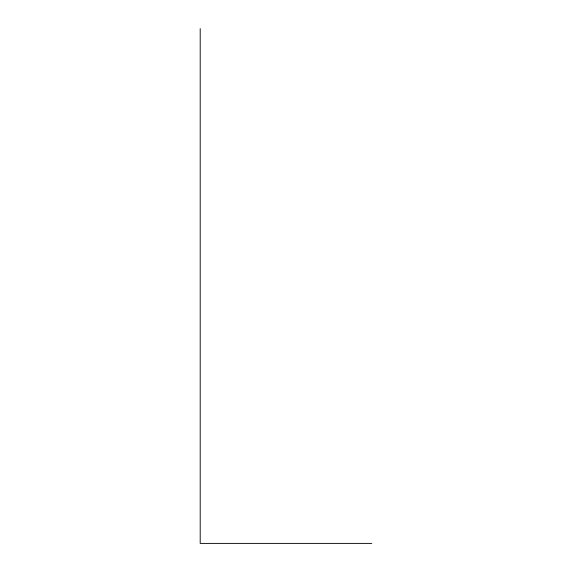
<?xml version="1.0" encoding="UTF-8"?>
<svg xmlns="http://www.w3.org/2000/svg" width="572" height="572" viewBox="0 0 572 572"><rect width="100%" height="100%" fill="white"/><g stroke="black" fill="none" stroke-linecap="round" stroke-linejoin="round"><path stroke-width="0.86" d="M371.8 543.4L200.2 543.4L200.2 28.6"/></g></svg>
